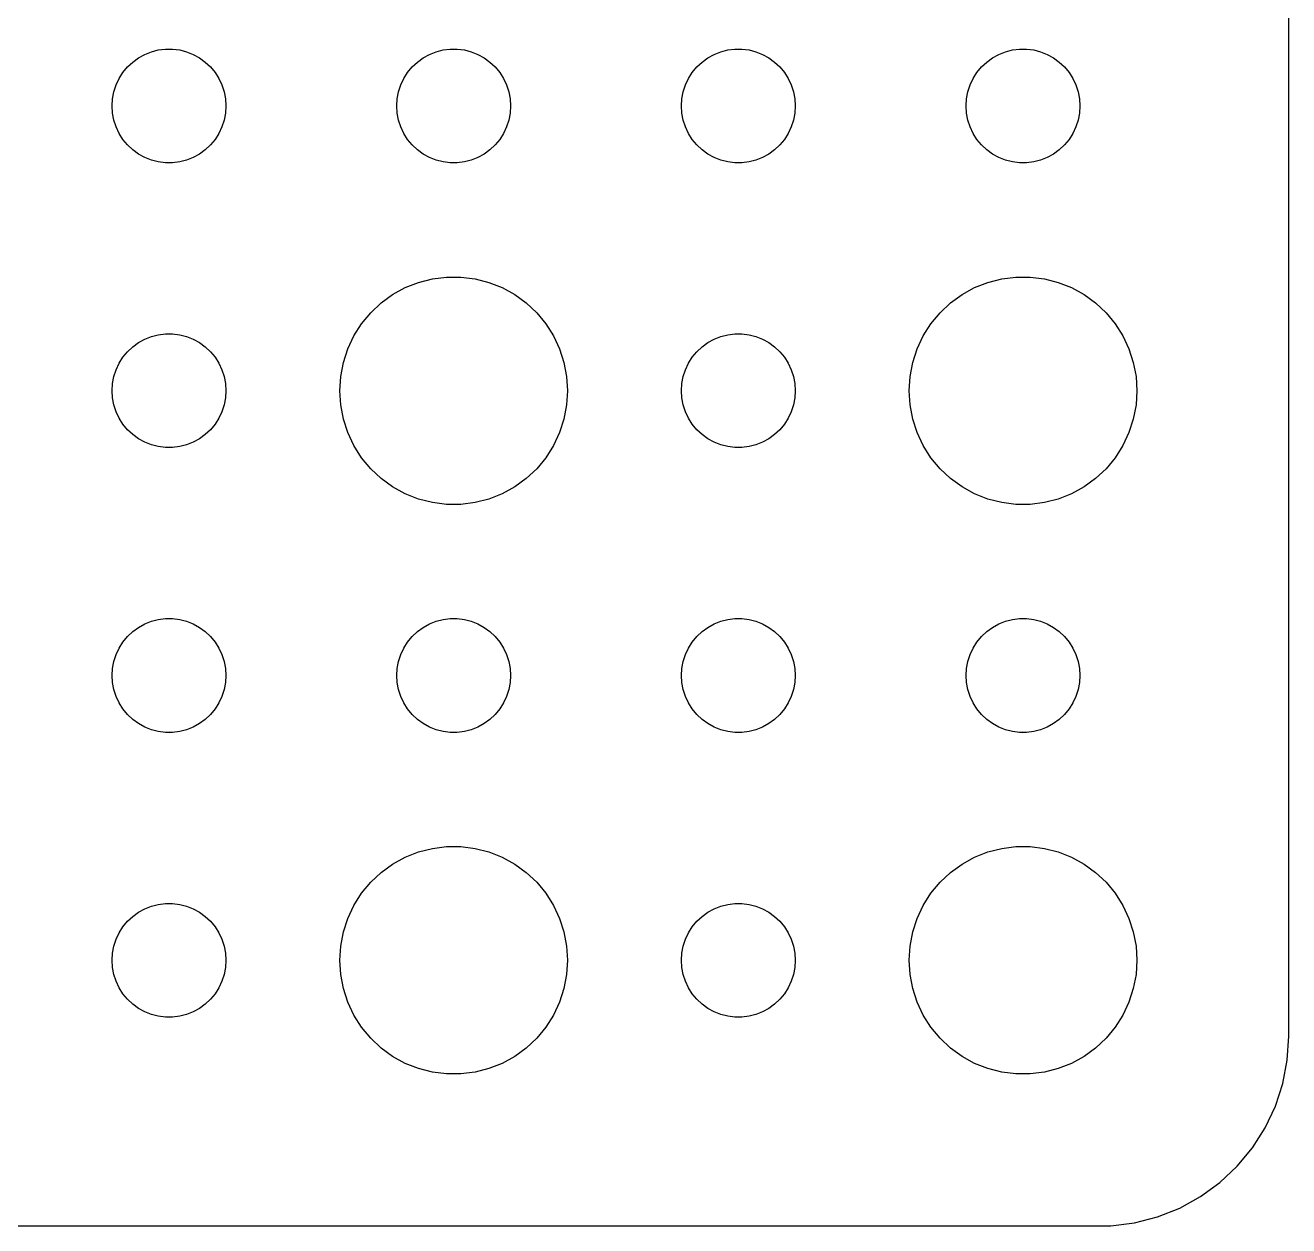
# Model space of a CAD drawing. Header units: metres. Extents: x -67 to 67, y -67 to 67.
# Drawn here: x 33.71 to 67, y -66.99 to -35.38 of the extents above; entities that cross this region are included whole.
import ezdxf

# ---------------------------------------------------------------- set-up
doc = ezdxf.new("R2010")
doc.units = ezdxf.units.M

msp = doc.modelspace()

# ---------------------------------------------------------------- linework, layer by layer
for p, q in [((67, -62), (67, 62)), ((36.5439, -36.3442), (36.6963, -36.2335)), ((36.6963, -36.2335), (36.8613, -36.1428)), ((36.8613, -36.1428), (37.0365, -36.0734)), ((37.0365, -36.0734), (37.2189, -36.0266)), ((37.2189, -36.0266), (37.4058, -36.003)), ((37.4058, -36.003), (37.5942, -36.003)), ((37.5942, -36.003), (37.7811, -36.0266)), ((37.7811, -36.0266), (37.9635, -36.0734)), ((37.9635, -36.0734), (38.1387, -36.1428)), ((38.1387, -36.1428), (38.3037, -36.2335)), ((38.3037, -36.2335), (38.4561, -36.3442)), ((44.0439, -36.3442), (44.1963, -36.2335)), ((44.1963, -36.2335), (44.3613, -36.1428)), ((44.3613, -36.1428), (44.5365, -36.0734)), ((44.5365, -36.0734), (44.7189, -36.0266)), ((44.7189, -36.0266), (44.9058, -36.003)), ((44.9058, -36.003), (45.0942, -36.003)), ((45.0942, -36.003), (45.2811, -36.0266)), ((45.2811, -36.0266), (45.4635, -36.0734)), ((45.4635, -36.0734), (45.6387, -36.1428)), ((45.6387, -36.1428), (45.8037, -36.2335)), ((45.8037, -36.2335), (45.9561, -36.3442)), ((51.5439, -36.3442), (51.6963, -36.2335)), ((51.6963, -36.2335), (51.8613, -36.1428)), ((51.8613, -36.1428), (52.0365, -36.0734)), ((52.0365, -36.0734), (52.2189, -36.0266)), ((52.2189, -36.0266), (52.4058, -36.003)), ((52.4058, -36.003), (52.5942, -36.003)), ((52.5942, -36.003), (52.7811, -36.0266)), ((52.7811, -36.0266), (52.9635, -36.0734)), ((52.9635, -36.0734), (53.1387, -36.1428)), ((53.1387, -36.1428), (53.3037, -36.2335)), ((53.3037, -36.2335), (53.4561, -36.3442)), ((59.0439, -36.3442), (59.1963, -36.2335)), ((59.1963, -36.2335), (59.3613, -36.1428)), ((59.3613, -36.1428), (59.5365, -36.0734)), ((59.5365, -36.0734), (59.7189, -36.0266)), ((59.7189, -36.0266), (59.9058, -36.003)), ((59.9058, -36.003), (60.0942, -36.003)), ((60.0942, -36.003), (60.2811, -36.0266)), ((60.2811, -36.0266), (60.4635, -36.0734)), ((60.4635, -36.0734), (60.6387, -36.1428)), ((60.6387, -36.1428), (60.8037, -36.2335)), ((60.8037, -36.2335), (60.9561, -36.3442)), ((36.2865, -36.6183), (36.4065, -36.4732)), ((36.4065, -36.4732), (36.5439, -36.3442)), ((38.4561, -36.3442), (38.5934, -36.4732)), ((38.5934, -36.4732), (38.7135, -36.6183)), ((43.7865, -36.6183), (43.9065, -36.4732)), ((43.9065, -36.4732), (44.0439, -36.3442)), ((45.9561, -36.3442), (46.0934, -36.4732)), ((46.0934, -36.4732), (46.2135, -36.6183)), ((51.2865, -36.6183), (51.4065, -36.4732)), ((51.4065, -36.4732), (51.5439, -36.3442)), ((53.4561, -36.3442), (53.5934, -36.4732)), ((53.5934, -36.4732), (53.7135, -36.6183)), ((58.7865, -36.6183), (58.9065, -36.4732)), ((58.9065, -36.4732), (59.0439, -36.3442)), ((60.9561, -36.3442), (61.0934, -36.4732)), ((61.0934, -36.4732), (61.2135, -36.6183)), ((36.0471, -37.127), (36.1053, -36.9478)), ((36.1053, -36.9478), (36.1855, -36.7774)), ((36.1855, -36.7774), (36.2865, -36.6183)), ((38.7135, -36.6183), (38.8145, -36.7774)), ((38.8145, -36.7774), (38.8947, -36.9478)), ((38.8947, -36.9478), (38.9529, -37.127)), ((43.5471, -37.127), (43.6053, -36.9478)), ((43.6053, -36.9478), (43.6855, -36.7774)), ((43.6855, -36.7774), (43.7865, -36.6183)), ((46.2135, -36.6183), (46.3145, -36.7774)), ((46.3145, -36.7774), (46.3947, -36.9478)), ((46.3947, -36.9478), (46.4529, -37.127)), ((51.0471, -37.127), (51.1053, -36.9478)), ((51.1053, -36.9478), (51.1855, -36.7774)), ((51.1855, -36.7774), (51.2865, -36.6183)), ((53.7135, -36.6183), (53.8145, -36.7774)), ((53.8145, -36.7774), (53.8947, -36.9478)), ((53.8947, -36.9478), (53.9529, -37.127)), ((58.5471, -37.127), (58.6053, -36.9478)), ((58.6053, -36.9478), (58.6855, -36.7774)), ((58.6855, -36.7774), (58.7865, -36.6183)), ((61.2135, -36.6183), (61.3145, -36.7774)), ((61.3145, -36.7774), (61.3947, -36.9478)), ((61.3947, -36.9478), (61.4529, -37.127)), ((36.0118, -37.312), (36.0471, -37.127)), ((38.9529, -37.127), (38.9882, -37.312)), ((43.5118, -37.312), (43.5471, -37.127)), ((46.4529, -37.127), (46.4882, -37.312)), ((51.0118, -37.312), (51.0471, -37.127)), ((53.9529, -37.127), (53.9882, -37.312)), ((58.5118, -37.312), (58.5471, -37.127)), ((61.4529, -37.127), (61.4882, -37.312)), ((36, -37.5), (36.0118, -37.312)), ((36.0118, -37.688), (36, -37.5)), ((38.9882, -37.312), (39, -37.5)), ((39, -37.5), (38.9882, -37.688)), ((43.5, -37.5), (43.5118, -37.312)), ((43.5118, -37.688), (43.5, -37.5)), ((46.4882, -37.312), (46.5, -37.5)), ((46.5, -37.5), (46.4882, -37.688)), ((51, -37.5), (51.0118, -37.312)), ((51.0118, -37.688), (51, -37.5)), ((53.9882, -37.312), (54, -37.5)), ((54, -37.5), (53.9882, -37.688)), ((58.5, -37.5), (58.5118, -37.312)), ((58.5118, -37.688), (58.5, -37.5)), ((61.4882, -37.312), (61.5, -37.5)), ((61.5, -37.5), (61.4882, -37.688)), ((36.0471, -37.873), (36.0118, -37.688)), ((36.1053, -38.0522), (36.0471, -37.873)), ((38.9529, -37.873), (38.8947, -38.0522)), ((38.9882, -37.688), (38.9529, -37.873)), ((43.5471, -37.873), (43.5118, -37.688)), ((43.6053, -38.0522), (43.5471, -37.873)), ((46.4529, -37.873), (46.3947, -38.0522)), ((46.4882, -37.688), (46.4529, -37.873)), ((51.0471, -37.873), (51.0118, -37.688)), ((51.1053, -38.0522), (51.0471, -37.873)), ((53.9529, -37.873), (53.8947, -38.0522)), ((53.9882, -37.688), (53.9529, -37.873)), ((58.5471, -37.873), (58.5118, -37.688)), ((58.6053, -38.0522), (58.5471, -37.873)), ((61.4529, -37.873), (61.3947, -38.0522)), ((61.4882, -37.688), (61.4529, -37.873)), ((36.1855, -38.2226), (36.1053, -38.0522)), ((36.2865, -38.3817), (36.1855, -38.2226)), ((38.8145, -38.2226), (38.7135, -38.3817)), ((38.8947, -38.0522), (38.8145, -38.2226)), ((43.6855, -38.2226), (43.6053, -38.0522)), ((43.7865, -38.3817), (43.6855, -38.2226)), ((46.3145, -38.2226), (46.2135, -38.3817)), ((46.3947, -38.0522), (46.3145, -38.2226)), ((51.1855, -38.2226), (51.1053, -38.0522)), ((51.2865, -38.3817), (51.1855, -38.2226)), ((53.8145, -38.2226), (53.7135, -38.3817)), ((53.8947, -38.0522), (53.8145, -38.2226)), ((58.6855, -38.2226), (58.6053, -38.0522)), ((58.7865, -38.3817), (58.6855, -38.2226)), ((61.3145, -38.2226), (61.2135, -38.3817)), ((61.3947, -38.0522), (61.3145, -38.2226)), ((36.4065, -38.5268), (36.2865, -38.3817)), ((36.5439, -38.6558), (36.4065, -38.5268)), ((38.5934, -38.5268), (38.4561, -38.6558)), ((38.7135, -38.3817), (38.5934, -38.5268)), ((43.9065, -38.5268), (43.7865, -38.3817)), ((44.0439, -38.6558), (43.9065, -38.5268)), ((46.0934, -38.5268), (45.9561, -38.6558)), ((46.2135, -38.3817), (46.0934, -38.5268)), ((51.4065, -38.5268), (51.2865, -38.3817)), ((51.5439, -38.6558), (51.4065, -38.5268)), ((53.5934, -38.5268), (53.4561, -38.6558)), ((53.7135, -38.3817), (53.5934, -38.5268)), ((58.9065, -38.5268), (58.7865, -38.3817)), ((59.0439, -38.6558), (58.9065, -38.5268)), ((61.0934, -38.5268), (60.9561, -38.6558)), ((61.2135, -38.3817), (61.0934, -38.5268)), ((36.6963, -38.7665), (36.5439, -38.6558)), ((36.8613, -38.8572), (36.6963, -38.7665)), ((37.0365, -38.9266), (36.8613, -38.8572)), ((37.2189, -38.9734), (37.0365, -38.9266)), ((37.9635, -38.9266), (37.7811, -38.9734)), ((38.1387, -38.8572), (37.9635, -38.9266)), ((38.3037, -38.7665), (38.1387, -38.8572)), ((38.4561, -38.6558), (38.3037, -38.7665)), ((44.1963, -38.7665), (44.0439, -38.6558)), ((44.3613, -38.8572), (44.1963, -38.7665)), ((44.5365, -38.9266), (44.3613, -38.8572)), ((44.7189, -38.9734), (44.5365, -38.9266)), ((45.4635, -38.9266), (45.2811, -38.9734)), ((45.6387, -38.8572), (45.4635, -38.9266)), ((45.8037, -38.7665), (45.6387, -38.8572)), ((45.9561, -38.6558), (45.8037, -38.7665)), ((51.6963, -38.7665), (51.5439, -38.6558)), ((51.8613, -38.8572), (51.6963, -38.7665)), ((52.0365, -38.9266), (51.8613, -38.8572)), ((52.2189, -38.9734), (52.0365, -38.9266)), ((52.9635, -38.9266), (52.7811, -38.9734)), ((53.1387, -38.8572), (52.9635, -38.9266)), ((53.3037, -38.7665), (53.1387, -38.8572)), ((53.4561, -38.6558), (53.3037, -38.7665)), ((59.1963, -38.7665), (59.0439, -38.6558)), ((59.3613, -38.8572), (59.1963, -38.7665)), ((59.5365, -38.9266), (59.3613, -38.8572)), ((59.7189, -38.9734), (59.5365, -38.9266)), ((60.4635, -38.9266), (60.2811, -38.9734)), ((60.6387, -38.8572), (60.4635, -38.9266)), ((60.8037, -38.7665), (60.6387, -38.8572)), ((60.9561, -38.6558), (60.8037, -38.7665)), ((37.4058, -38.997), (37.2189, -38.9734)), ((37.5942, -38.997), (37.4058, -38.997)), ((37.7811, -38.9734), (37.5942, -38.997)), ((44.9058, -38.997), (44.7189, -38.9734)), ((45.0942, -38.997), (44.9058, -38.997)), ((45.2811, -38.9734), (45.0942, -38.997)), ((52.4058, -38.997), (52.2189, -38.9734)), ((52.5942, -38.997), (52.4058, -38.997)), ((52.7811, -38.9734), (52.5942, -38.997)), ((59.9058, -38.997), (59.7189, -38.9734)), ((60.0942, -38.997), (59.9058, -38.997)), ((60.2811, -38.9734), (60.0942, -38.997)), ((43.7227, -42.2855), (44.0729, -42.1468)), ((44.0729, -42.1468), (44.4379, -42.0531)), ((44.4379, -42.0531), (44.8116, -42.0059)), ((44.8116, -42.0059), (45.1884, -42.0059)), ((45.1884, -42.0059), (45.5621, -42.0531)), ((45.5621, -42.0531), (45.927, -42.1468)), ((45.927, -42.1468), (46.2773, -42.2855)), ((58.7227, -42.2855), (59.0729, -42.1468)), ((59.0729, -42.1468), (59.4379, -42.0531)), ((59.4379, -42.0531), (59.8116, -42.0059)), ((59.8116, -42.0059), (60.1884, -42.0059)), ((60.1884, -42.0059), (60.5621, -42.0531)), ((60.5621, -42.0531), (60.927, -42.1468)), ((60.927, -42.1468), (61.2773, -42.2855)), ((43.0877, -42.6885), (43.3925, -42.467)), ((43.3925, -42.467), (43.7227, -42.2855)), ((46.2773, -42.2855), (46.6075, -42.467)), ((46.6075, -42.467), (46.9123, -42.6885)), ((58.0877, -42.6885), (58.3925, -42.467)), ((58.3925, -42.467), (58.7227, -42.2855)), ((61.2773, -42.2855), (61.6075, -42.467)), ((61.6075, -42.467), (61.9123, -42.6885)), ((42.8131, -42.9464), (43.0877, -42.6885)), ((46.9123, -42.6885), (47.1869, -42.9464)), ((57.8131, -42.9464), (58.0877, -42.6885)), ((61.9123, -42.6885), (62.1869, -42.9464)), ((42.3711, -43.5547), (42.5729, -43.2366)), ((42.5729, -43.2366), (42.8131, -42.9464)), ((47.1869, -42.9464), (47.427, -43.2366)), ((47.427, -43.2366), (47.6289, -43.5547)), ((57.3711, -43.5547), (57.5729, -43.2366)), ((57.5729, -43.2366), (57.8131, -42.9464)), ((62.1869, -42.9464), (62.427, -43.2366)), ((62.427, -43.2366), (62.6289, -43.5547)), ((36.8613, -43.6428), (37.0365, -43.5734)), ((37.0365, -43.5734), (37.2189, -43.5266)), ((37.2189, -43.5266), (37.4058, -43.503)), ((37.4058, -43.503), (37.5942, -43.503)), ((37.5942, -43.503), (37.7811, -43.5266)), ((37.7811, -43.5266), (37.9635, -43.5734)), ((37.9635, -43.5734), (38.1387, -43.6428)), ((42.2107, -43.8956), (42.3711, -43.5547)), ((47.6289, -43.5547), (47.7893, -43.8956)), ((51.8613, -43.6428), (52.0365, -43.5734)), ((52.0365, -43.5734), (52.2189, -43.5266)), ((52.2189, -43.5266), (52.4058, -43.503)), ((52.4058, -43.503), (52.5942, -43.503)), ((52.5942, -43.503), (52.7811, -43.5266)), ((52.7811, -43.5266), (52.9635, -43.5734)), ((52.9635, -43.5734), (53.1387, -43.6428)), ((57.2107, -43.8956), (57.3711, -43.5547)), ((62.6289, -43.5547), (62.7893, -43.8956)), ((36.4065, -43.9732), (36.5439, -43.8442)), ((36.5439, -43.8442), (36.6963, -43.7335)), ((36.6963, -43.7335), (36.8613, -43.6428)), ((38.1387, -43.6428), (38.3037, -43.7335)), ((38.3037, -43.7335), (38.4561, -43.8442)), ((38.4561, -43.8442), (38.5934, -43.9732)), ((42.0942, -44.2539), (42.2107, -43.8956)), ((47.7893, -43.8956), (47.9057, -44.2539)), ((51.4065, -43.9732), (51.5439, -43.8442)), ((51.5439, -43.8442), (51.6963, -43.7335)), ((51.6963, -43.7335), (51.8613, -43.6428)), ((53.1387, -43.6428), (53.3037, -43.7335)), ((53.3037, -43.7335), (53.4561, -43.8442)), ((53.4561, -43.8442), (53.5934, -43.9732)), ((57.0942, -44.2539), (57.2107, -43.8956)), ((62.7893, -43.8956), (62.9057, -44.2539)), ((36.1855, -44.2774), (36.2865, -44.1183)), ((36.2865, -44.1183), (36.4065, -43.9732)), ((38.5934, -43.9732), (38.7135, -44.1183)), ((38.7135, -44.1183), (38.8145, -44.2774)), ((42.0237, -44.624), (42.0942, -44.2539)), ((47.9057, -44.2539), (47.9763, -44.624)), ((51.1855, -44.2774), (51.2865, -44.1183)), ((51.2865, -44.1183), (51.4065, -43.9732)), ((53.5934, -43.9732), (53.7135, -44.1183)), ((53.7135, -44.1183), (53.8145, -44.2774)), ((57.0237, -44.624), (57.0942, -44.2539)), ((62.9057, -44.2539), (62.9763, -44.624)), ((36.0471, -44.627), (36.1053, -44.4478)), ((36.1053, -44.4478), (36.1855, -44.2774)), ((38.8145, -44.2774), (38.8947, -44.4478)), ((38.8947, -44.4478), (38.9529, -44.627)), ((51.0471, -44.627), (51.1053, -44.4478)), ((51.1053, -44.4478), (51.1855, -44.2774)), ((53.8145, -44.2774), (53.8947, -44.4478)), ((53.8947, -44.4478), (53.9529, -44.627)), ((36, -45), (36.0118, -44.812)), ((36.0118, -44.812), (36.0471, -44.627)), ((38.9529, -44.627), (38.9882, -44.812)), ((38.9882, -44.812), (39, -45)), ((42, -45), (42.0237, -44.624)), ((47.9763, -44.624), (48, -45)), ((51, -45), (51.0118, -44.812)), ((51.0118, -44.812), (51.0471, -44.627)), ((53.9529, -44.627), (53.9882, -44.812)), ((53.9882, -44.812), (54, -45)), ((57, -45), (57.0237, -44.624)), ((62.9763, -44.624), (63, -45)), ((36.0118, -45.188), (36, -45)), ((36.0471, -45.373), (36.0118, -45.188)), ((38.9882, -45.188), (38.9529, -45.373)), ((39, -45), (38.9882, -45.188)), ((42.0237, -45.376), (42, -45)), ((48, -45), (47.9763, -45.376)), ((51.0118, -45.188), (51, -45)), ((51.0471, -45.373), (51.0118, -45.188)), ((53.9882, -45.188), (53.9529, -45.373)), ((54, -45), (53.9882, -45.188)), ((57.0237, -45.376), (57, -45)), ((63, -45), (62.9763, -45.376)), ((36.1053, -45.5522), (36.0471, -45.373)), ((36.1855, -45.7226), (36.1053, -45.5522)), ((38.8947, -45.5522), (38.8145, -45.7226)), ((38.9529, -45.373), (38.8947, -45.5522)), ((42.0942, -45.7461), (42.0237, -45.376)), ((47.9763, -45.376), (47.9057, -45.7461)), ((51.1053, -45.5522), (51.0471, -45.373)), ((51.1855, -45.7226), (51.1053, -45.5522)), ((53.8947, -45.5522), (53.8145, -45.7226)), ((53.9529, -45.373), (53.8947, -45.5522)), ((57.0942, -45.7461), (57.0237, -45.376)), ((62.9763, -45.376), (62.9057, -45.7461)), ((36.2865, -45.8817), (36.1855, -45.7226)), ((36.4065, -46.0268), (36.2865, -45.8817)), ((38.7135, -45.8817), (38.5934, -46.0268)), ((38.8145, -45.7226), (38.7135, -45.8817)), ((42.2107, -46.1044), (42.0942, -45.7461)), ((47.9057, -45.7461), (47.7893, -46.1044)), ((51.2865, -45.8817), (51.1855, -45.7226)), ((51.4065, -46.0268), (51.2865, -45.8817)), ((53.7135, -45.8817), (53.5934, -46.0268)), ((53.8145, -45.7226), (53.7135, -45.8817)), ((57.2107, -46.1044), (57.0942, -45.7461)), ((62.9057, -45.7461), (62.7893, -46.1044)), ((36.5439, -46.1558), (36.4065, -46.0268)), ((36.6963, -46.2665), (36.5439, -46.1558)), ((36.8613, -46.3572), (36.6963, -46.2665)), ((38.3037, -46.2665), (38.1387, -46.3572)), ((38.4561, -46.1558), (38.3037, -46.2665)), ((38.5934, -46.0268), (38.4561, -46.1558)), ((42.3711, -46.4453), (42.2107, -46.1044)), ((47.7893, -46.1044), (47.6289, -46.4453)), ((51.5439, -46.1558), (51.4065, -46.0268)), ((51.6963, -46.2665), (51.5439, -46.1558)), ((51.8613, -46.3572), (51.6963, -46.2665)), ((53.3037, -46.2665), (53.1387, -46.3572)), ((53.4561, -46.1558), (53.3037, -46.2665)), ((53.5934, -46.0268), (53.4561, -46.1558)), ((57.3711, -46.4453), (57.2107, -46.1044)), ((62.7893, -46.1044), (62.6289, -46.4453)), ((37.0365, -46.4266), (36.8613, -46.3572)), ((37.2189, -46.4734), (37.0365, -46.4266)), ((37.4058, -46.497), (37.2189, -46.4734)), ((37.5942, -46.497), (37.4058, -46.497)), ((37.7811, -46.4734), (37.5942, -46.497)), ((37.9635, -46.4266), (37.7811, -46.4734)), ((38.1387, -46.3572), (37.9635, -46.4266)), ((42.5729, -46.7634), (42.3711, -46.4453)), ((47.6289, -46.4453), (47.427, -46.7634)), ((52.0365, -46.4266), (51.8613, -46.3572)), ((52.2189, -46.4734), (52.0365, -46.4266)), ((52.4058, -46.497), (52.2189, -46.4734)), ((52.5942, -46.497), (52.4058, -46.497)), ((52.7811, -46.4734), (52.5942, -46.497)), ((52.9635, -46.4266), (52.7811, -46.4734)), ((53.1387, -46.3572), (52.9635, -46.4266)), ((57.5729, -46.7634), (57.3711, -46.4453)), ((62.6289, -46.4453), (62.427, -46.7634)), ((42.8131, -47.0536), (42.5729, -46.7634)), ((47.427, -46.7634), (47.1869, -47.0536)), ((57.8131, -47.0536), (57.5729, -46.7634)), ((62.427, -46.7634), (62.1869, -47.0536)), ((43.0877, -47.3115), (42.8131, -47.0536)), ((47.1869, -47.0536), (46.9123, -47.3115)), ((58.0877, -47.3115), (57.8131, -47.0536)), ((62.1869, -47.0536), (61.9123, -47.3115)), ((43.3925, -47.533), (43.0877, -47.3115)), ((43.7227, -47.7145), (43.3925, -47.533)), ((46.6075, -47.533), (46.2773, -47.7145)), ((46.9123, -47.3115), (46.6075, -47.533)), ((58.3925, -47.533), (58.0877, -47.3115)), ((58.7227, -47.7145), (58.3925, -47.533)), ((61.6075, -47.533), (61.2773, -47.7145)), ((61.9123, -47.3115), (61.6075, -47.533)), ((44.0729, -47.8532), (43.7227, -47.7145)), ((44.4379, -47.9469), (44.0729, -47.8532)), ((45.927, -47.8532), (45.5621, -47.9469)), ((46.2773, -47.7145), (45.927, -47.8532)), ((59.0729, -47.8532), (58.7227, -47.7145)), ((59.4379, -47.9469), (59.0729, -47.8532)), ((60.927, -47.8532), (60.5621, -47.9469)), ((61.2773, -47.7145), (60.927, -47.8532)), ((44.8116, -47.9941), (44.4379, -47.9469)), ((45.1884, -47.9941), (44.8116, -47.9941)), ((45.5621, -47.9469), (45.1884, -47.9941)), ((59.8116, -47.9941), (59.4379, -47.9469)), ((60.1884, -47.9941), (59.8116, -47.9941)), ((60.5621, -47.9469), (60.1884, -47.9941)), ((36.5439, -51.3442), (36.6963, -51.2335)), ((36.6963, -51.2335), (36.8613, -51.1428)), ((36.8613, -51.1428), (37.0365, -51.0734)), ((37.0365, -51.0734), (37.2189, -51.0266)), ((37.2189, -51.0266), (37.4058, -51.003)), ((37.4058, -51.003), (37.5942, -51.003)), ((37.5942, -51.003), (37.7811, -51.0266)), ((37.7811, -51.0266), (37.9635, -51.0734)), ((37.9635, -51.0734), (38.1387, -51.1428)), ((38.1387, -51.1428), (38.3037, -51.2335)), ((38.3037, -51.2335), (38.4561, -51.3442)), ((44.0439, -51.3442), (44.1963, -51.2335)), ((44.1963, -51.2335), (44.3613, -51.1428)), ((44.3613, -51.1428), (44.5365, -51.0734)), ((44.5365, -51.0734), (44.7189, -51.0266)), ((44.7189, -51.0266), (44.9058, -51.003)), ((44.9058, -51.003), (45.0942, -51.003)), ((45.0942, -51.003), (45.2811, -51.0266)), ((45.2811, -51.0266), (45.4635, -51.0734)), ((45.4635, -51.0734), (45.6387, -51.1428)), ((45.6387, -51.1428), (45.8037, -51.2335)), ((45.8037, -51.2335), (45.9561, -51.3442)), ((51.5439, -51.3442), (51.6963, -51.2335)), ((51.6963, -51.2335), (51.8613, -51.1428)), ((51.8613, -51.1428), (52.0365, -51.0734)), ((52.0365, -51.0734), (52.2189, -51.0266)), ((52.2189, -51.0266), (52.4058, -51.003)), ((52.4058, -51.003), (52.5942, -51.003)), ((52.5942, -51.003), (52.7811, -51.0266)), ((52.7811, -51.0266), (52.9635, -51.0734)), ((52.9635, -51.0734), (53.1387, -51.1428)), ((53.1387, -51.1428), (53.3037, -51.2335)), ((53.3037, -51.2335), (53.4561, -51.3442)), ((59.0439, -51.3442), (59.1963, -51.2335)), ((59.1963, -51.2335), (59.3613, -51.1428)), ((59.3613, -51.1428), (59.5365, -51.0734)), ((59.5365, -51.0734), (59.7189, -51.0266)), ((59.7189, -51.0266), (59.9058, -51.003)), ((59.9058, -51.003), (60.0942, -51.003)), ((60.0942, -51.003), (60.2811, -51.0266)), ((60.2811, -51.0266), (60.4635, -51.0734)), ((60.4635, -51.0734), (60.6387, -51.1428)), ((60.6387, -51.1428), (60.8037, -51.2335)), ((60.8037, -51.2335), (60.9561, -51.3442)), ((36.2865, -51.6183), (36.4065, -51.4732)), ((36.4065, -51.4732), (36.5439, -51.3442)), ((38.4561, -51.3442), (38.5934, -51.4732)), ((38.5934, -51.4732), (38.7135, -51.6183)), ((43.7865, -51.6183), (43.9065, -51.4732)), ((43.9065, -51.4732), (44.0439, -51.3442)), ((45.9561, -51.3442), (46.0934, -51.4732)), ((46.0934, -51.4732), (46.2135, -51.6183)), ((51.2865, -51.6183), (51.4065, -51.4732)), ((51.4065, -51.4732), (51.5439, -51.3442)), ((53.4561, -51.3442), (53.5934, -51.4732)), ((53.5934, -51.4732), (53.7135, -51.6183)), ((58.7865, -51.6183), (58.9065, -51.4732)), ((58.9065, -51.4732), (59.0439, -51.3442)), ((60.9561, -51.3442), (61.0934, -51.4732)), ((61.0934, -51.4732), (61.2135, -51.6183)), ((36.1053, -51.9478), (36.1855, -51.7774)), ((36.1855, -51.7774), (36.2865, -51.6183)), ((38.7135, -51.6183), (38.8145, -51.7774)), ((38.8145, -51.7774), (38.8947, -51.9478)), ((43.6053, -51.9478), (43.6855, -51.7774)), ((43.6855, -51.7774), (43.7865, -51.6183)), ((46.2135, -51.6183), (46.3145, -51.7774)), ((46.3145, -51.7774), (46.3947, -51.9478)), ((51.1053, -51.9478), (51.1855, -51.7774)), ((51.1855, -51.7774), (51.2865, -51.6183)), ((53.7135, -51.6183), (53.8145, -51.7774)), ((53.8145, -51.7774), (53.8947, -51.9478)), ((58.6053, -51.9478), (58.6855, -51.7774)), ((58.6855, -51.7774), (58.7865, -51.6183)), ((61.2135, -51.6183), (61.3145, -51.7774)), ((61.3145, -51.7774), (61.3947, -51.9478)), ((36.0118, -52.312), (36.0471, -52.127)), ((36.0471, -52.127), (36.1053, -51.9478)), ((38.8947, -51.9478), (38.9529, -52.127)), ((38.9529, -52.127), (38.9882, -52.312)), ((43.5118, -52.312), (43.5471, -52.127)), ((43.5471, -52.127), (43.6053, -51.9478)), ((46.3947, -51.9478), (46.4529, -52.127)), ((46.4529, -52.127), (46.4882, -52.312)), ((51.0118, -52.312), (51.0471, -52.127)), ((51.0471, -52.127), (51.1053, -51.9478)), ((53.8947, -51.9478), (53.9529, -52.127)), ((53.9529, -52.127), (53.9882, -52.312)), ((58.5118, -52.312), (58.5471, -52.127)), ((58.5471, -52.127), (58.6053, -51.9478)), ((61.3947, -51.9478), (61.4529, -52.127)), ((61.4529, -52.127), (61.4882, -52.312)), ((36, -52.5), (36.0118, -52.312)), ((36.0118, -52.688), (36, -52.5)), ((38.9882, -52.312), (39, -52.5)), ((39, -52.5), (38.9882, -52.688)), ((43.5, -52.5), (43.5118, -52.312)), ((43.5118, -52.688), (43.5, -52.5)), ((46.4882, -52.312), (46.5, -52.5)), ((46.5, -52.5), (46.4882, -52.688)), ((51, -52.5), (51.0118, -52.312)), ((51.0118, -52.688), (51, -52.5)), ((53.9882, -52.312), (54, -52.5)), ((54, -52.5), (53.9882, -52.688)), ((58.5, -52.5), (58.5118, -52.312)), ((58.5118, -52.688), (58.5, -52.5)), ((61.4882, -52.312), (61.5, -52.5)), ((61.5, -52.5), (61.4882, -52.688)), ((36.0471, -52.873), (36.0118, -52.688)), ((36.1053, -53.0522), (36.0471, -52.873)), ((38.9529, -52.873), (38.8947, -53.0522)), ((38.9882, -52.688), (38.9529, -52.873)), ((43.5471, -52.873), (43.5118, -52.688)), ((43.6053, -53.0522), (43.5471, -52.873)), ((46.4529, -52.873), (46.3947, -53.0522)), ((46.4882, -52.688), (46.4529, -52.873)), ((51.0471, -52.873), (51.0118, -52.688)), ((51.1053, -53.0522), (51.0471, -52.873)), ((53.9529, -52.873), (53.8947, -53.0522)), ((53.9882, -52.688), (53.9529, -52.873)), ((58.5471, -52.873), (58.5118, -52.688)), ((58.6053, -53.0522), (58.5471, -52.873)), ((61.4529, -52.873), (61.3947, -53.0522)), ((61.4882, -52.688), (61.4529, -52.873)), ((36.1855, -53.2226), (36.1053, -53.0522)), ((36.2865, -53.3817), (36.1855, -53.2226)), ((38.8145, -53.2226), (38.7135, -53.3817)), ((38.8947, -53.0522), (38.8145, -53.2226)), ((43.6855, -53.2226), (43.6053, -53.0522)), ((43.7865, -53.3817), (43.6855, -53.2226)), ((46.3145, -53.2226), (46.2135, -53.3817)), ((46.3947, -53.0522), (46.3145, -53.2226)), ((51.1855, -53.2226), (51.1053, -53.0522)), ((51.2865, -53.3817), (51.1855, -53.2226)), ((53.8145, -53.2226), (53.7135, -53.3817)), ((53.8947, -53.0522), (53.8145, -53.2226)), ((58.6855, -53.2226), (58.6053, -53.0522)), ((58.7865, -53.3817), (58.6855, -53.2226)), ((61.3145, -53.2226), (61.2135, -53.3817)), ((61.3947, -53.0522), (61.3145, -53.2226)), ((36.4065, -53.5268), (36.2865, -53.3817)), ((36.5439, -53.6558), (36.4065, -53.5268)), ((38.5934, -53.5268), (38.4561, -53.6558)), ((38.7135, -53.3817), (38.5934, -53.5268)), ((43.9065, -53.5268), (43.7865, -53.3817)), ((44.0439, -53.6558), (43.9065, -53.5268)), ((46.0934, -53.5268), (45.9561, -53.6558)), ((46.2135, -53.3817), (46.0934, -53.5268)), ((51.4065, -53.5268), (51.2865, -53.3817)), ((51.5439, -53.6558), (51.4065, -53.5268)), ((53.5934, -53.5268), (53.4561, -53.6558)), ((53.7135, -53.3817), (53.5934, -53.5268)), ((58.9065, -53.5268), (58.7865, -53.3817)), ((59.0439, -53.6558), (58.9065, -53.5268)), ((61.0934, -53.5268), (60.9561, -53.6558)), ((61.2135, -53.3817), (61.0934, -53.5268)), ((36.6963, -53.7665), (36.5439, -53.6558)), ((36.8613, -53.8572), (36.6963, -53.7665)), ((37.0365, -53.9266), (36.8613, -53.8572)), ((38.1387, -53.8572), (37.9635, -53.9266)), ((38.3037, -53.7665), (38.1387, -53.8572)), ((38.4561, -53.6558), (38.3037, -53.7665)), ((44.1963, -53.7665), (44.0439, -53.6558)), ((44.3613, -53.8572), (44.1963, -53.7665)), ((44.5365, -53.9266), (44.3613, -53.8572)), ((45.6387, -53.8572), (45.4635, -53.9266)), ((45.8037, -53.7665), (45.6387, -53.8572)), ((45.9561, -53.6558), (45.8037, -53.7665)), ((51.6963, -53.7665), (51.5439, -53.6558)), ((51.8613, -53.8572), (51.6963, -53.7665)), ((52.0365, -53.9266), (51.8613, -53.8572)), ((53.1387, -53.8572), (52.9635, -53.9266)), ((53.3037, -53.7665), (53.1387, -53.8572)), ((53.4561, -53.6558), (53.3037, -53.7665)), ((59.1963, -53.7665), (59.0439, -53.6558)), ((59.3613, -53.8572), (59.1963, -53.7665)), ((59.5365, -53.9266), (59.3613, -53.8572)), ((60.6387, -53.8572), (60.4635, -53.9266)), ((60.8037, -53.7665), (60.6387, -53.8572)), ((60.9561, -53.6558), (60.8037, -53.7665)), ((37.2189, -53.9734), (37.0365, -53.9266)), ((37.4058, -53.997), (37.2189, -53.9734)), ((37.5942, -53.997), (37.4058, -53.997)), ((37.7811, -53.9734), (37.5942, -53.997)), ((37.9635, -53.9266), (37.7811, -53.9734)), ((44.7189, -53.9734), (44.5365, -53.9266)), ((44.9058, -53.997), (44.7189, -53.9734)), ((45.0942, -53.997), (44.9058, -53.997)), ((45.2811, -53.9734), (45.0942, -53.997)), ((45.4635, -53.9266), (45.2811, -53.9734)), ((52.2189, -53.9734), (52.0365, -53.9266)), ((52.4058, -53.997), (52.2189, -53.9734)), ((52.5942, -53.997), (52.4058, -53.997)), ((52.7811, -53.9734), (52.5942, -53.997)), ((52.9635, -53.9266), (52.7811, -53.9734)), ((59.7189, -53.9734), (59.5365, -53.9266)), ((59.9058, -53.997), (59.7189, -53.9734)), ((60.0942, -53.997), (59.9058, -53.997)), ((60.2811, -53.9734), (60.0942, -53.997)), ((60.4635, -53.9266), (60.2811, -53.9734)), ((43.7227, -57.2855), (44.0729, -57.1468)), ((44.0729, -57.1468), (44.4379, -57.0531)), ((44.4379, -57.0531), (44.8116, -57.0059)), ((44.8116, -57.0059), (45.1884, -57.0059)), ((45.1884, -57.0059), (45.5621, -57.0531)), ((45.5621, -57.0531), (45.927, -57.1468)), ((45.927, -57.1468), (46.2773, -57.2855)), ((58.7227, -57.2855), (59.0729, -57.1468)), ((59.0729, -57.1468), (59.4379, -57.0531)), ((59.4379, -57.0531), (59.8116, -57.0059)), ((59.8116, -57.0059), (60.1884, -57.0059)), ((60.1884, -57.0059), (60.5621, -57.0531)), ((60.5621, -57.0531), (60.927, -57.1468)), ((60.927, -57.1468), (61.2773, -57.2855)), ((43.0877, -57.6885), (43.3925, -57.467)), ((43.3925, -57.467), (43.7227, -57.2855)), ((46.2773, -57.2855), (46.6075, -57.467)), ((46.6075, -57.467), (46.9123, -57.6885)), ((58.0877, -57.6885), (58.3925, -57.467)), ((58.3925, -57.467), (58.7227, -57.2855)), ((61.2773, -57.2855), (61.6075, -57.467)), ((61.6075, -57.467), (61.9123, -57.6885)), ((42.8131, -57.9464), (43.0877, -57.6885)), ((46.9123, -57.6885), (47.1869, -57.9464)), ((57.8131, -57.9464), (58.0877, -57.6885)), ((61.9123, -57.6885), (62.1869, -57.9464)), ((42.3711, -58.5547), (42.5729, -58.2366)), ((42.5729, -58.2366), (42.8131, -57.9464)), ((47.1869, -57.9464), (47.427, -58.2366)), ((47.427, -58.2366), (47.6289, -58.5547)), ((57.3711, -58.5547), (57.5729, -58.2366)), ((57.5729, -58.2366), (57.8131, -57.9464)), ((62.1869, -57.9464), (62.427, -58.2366)), ((62.427, -58.2366), (62.6289, -58.5547)), ((36.8613, -58.6428), (37.0365, -58.5734)), ((37.0365, -58.5734), (37.2189, -58.5266)), ((37.2189, -58.5266), (37.4058, -58.503)), ((37.4058, -58.503), (37.5942, -58.503)), ((37.5942, -58.503), (37.7811, -58.5266)), ((37.7811, -58.5266), (37.9635, -58.5734)), ((37.9635, -58.5734), (38.1387, -58.6428)), ((42.2107, -58.8956), (42.3711, -58.5547)), ((47.6289, -58.5547), (47.7893, -58.8956)), ((51.8613, -58.6428), (52.0365, -58.5734)), ((52.0365, -58.5734), (52.2189, -58.5266)), ((52.2189, -58.5266), (52.4058, -58.503)), ((52.4058, -58.503), (52.5942, -58.503)), ((52.5942, -58.503), (52.7811, -58.5266)), ((52.7811, -58.5266), (52.9635, -58.5734)), ((52.9635, -58.5734), (53.1387, -58.6428)), ((57.2107, -58.8956), (57.3711, -58.5547)), ((62.6289, -58.5547), (62.7893, -58.8956)), ((36.4065, -58.9732), (36.5439, -58.8442)), ((36.5439, -58.8442), (36.6963, -58.7335)), ((36.6963, -58.7335), (36.8613, -58.6428)), ((38.1387, -58.6428), (38.3037, -58.7335)), ((38.3037, -58.7335), (38.4561, -58.8442)), ((38.4561, -58.8442), (38.5934, -58.9732)), ((42.0942, -59.2539), (42.2107, -58.8956)), ((47.7893, -58.8956), (47.9057, -59.2539)), ((51.4065, -58.9732), (51.5439, -58.8442)), ((51.5439, -58.8442), (51.6963, -58.7335)), ((51.6963, -58.7335), (51.8613, -58.6428)), ((53.1387, -58.6428), (53.3037, -58.7335)), ((53.3037, -58.7335), (53.4561, -58.8442)), ((53.4561, -58.8442), (53.5934, -58.9732)), ((57.0942, -59.2539), (57.2107, -58.8956)), ((62.7893, -58.8956), (62.9057, -59.2539)), ((36.1855, -59.2774), (36.2865, -59.1183)), ((36.2865, -59.1183), (36.4065, -58.9732)), ((38.5934, -58.9732), (38.7135, -59.1183)), ((38.7135, -59.1183), (38.8145, -59.2774)), ((51.1855, -59.2774), (51.2865, -59.1183)), ((51.2865, -59.1183), (51.4065, -58.9732)), ((53.5934, -58.9732), (53.7135, -59.1183)), ((53.7135, -59.1183), (53.8145, -59.2774)), ((36.0471, -59.627), (36.1053, -59.4478)), ((36.1053, -59.4478), (36.1855, -59.2774)), ((38.8145, -59.2774), (38.8947, -59.4478)), ((38.8947, -59.4478), (38.9529, -59.627)), ((42.0237, -59.624), (42.0942, -59.2539)), ((47.9057, -59.2539), (47.9763, -59.624)), ((51.0471, -59.627), (51.1053, -59.4478)), ((51.1053, -59.4478), (51.1855, -59.2774)), ((53.8145, -59.2774), (53.8947, -59.4478)), ((53.8947, -59.4478), (53.9529, -59.627)), ((57.0237, -59.624), (57.0942, -59.2539)), ((62.9057, -59.2539), (62.9763, -59.624)), ((36, -60), (36.0118, -59.812)), ((36.0118, -59.812), (36.0471, -59.627)), ((38.9529, -59.627), (38.9882, -59.812)), ((38.9882, -59.812), (39, -60)), ((42, -60), (42.0237, -59.624)), ((47.9763, -59.624), (48, -60)), ((51, -60), (51.0118, -59.812)), ((51.0118, -59.812), (51.0471, -59.627)), ((53.9529, -59.627), (53.9882, -59.812)), ((53.9882, -59.812), (54, -60)), ((57, -60), (57.0237, -59.624)), ((62.9763, -59.624), (63, -60)), ((36.0118, -60.188), (36, -60)), ((36.0471, -60.373), (36.0118, -60.188)), ((38.9882, -60.188), (38.9529, -60.373)), ((39, -60), (38.9882, -60.188)), ((42.0237, -60.376), (42, -60)), ((48, -60), (47.9763, -60.376)), ((51.0118, -60.188), (51, -60)), ((51.0471, -60.373), (51.0118, -60.188)), ((53.9882, -60.188), (53.9529, -60.373)), ((54, -60), (53.9882, -60.188)), ((57.0237, -60.376), (57, -60)), ((63, -60), (62.9763, -60.376)), ((36.1053, -60.5522), (36.0471, -60.373)), ((36.1855, -60.7226), (36.1053, -60.5522)), ((38.8947, -60.5522), (38.8145, -60.7226)), ((38.9529, -60.373), (38.8947, -60.5522)), ((42.0942, -60.7461), (42.0237, -60.376)), ((47.9763, -60.376), (47.9057, -60.7461)), ((51.1053, -60.5522), (51.0471, -60.373)), ((51.1855, -60.7226), (51.1053, -60.5522)), ((53.8947, -60.5522), (53.8145, -60.7226)), ((53.9529, -60.373), (53.8947, -60.5522)), ((57.0942, -60.7461), (57.0237, -60.376)), ((62.9763, -60.376), (62.9057, -60.7461)), ((36.2865, -60.8817), (36.1855, -60.7226)), ((36.4065, -61.0268), (36.2865, -60.8817)), ((38.7135, -60.8817), (38.5934, -61.0268)), ((38.8145, -60.7226), (38.7135, -60.8817)), ((42.2107, -61.1044), (42.0942, -60.7461)), ((47.9057, -60.7461), (47.7893, -61.1044)), ((51.2865, -60.8817), (51.1855, -60.7226)), ((51.4065, -61.0268), (51.2865, -60.8817)), ((53.7135, -60.8817), (53.5934, -61.0268)), ((53.8145, -60.7226), (53.7135, -60.8817)), ((57.2107, -61.1044), (57.0942, -60.7461)), ((62.9057, -60.7461), (62.7893, -61.1044)), ((36.5439, -61.1558), (36.4065, -61.0268)), ((36.6963, -61.2665), (36.5439, -61.1558)), ((38.4561, -61.1558), (38.3037, -61.2665)), ((38.5934, -61.0268), (38.4561, -61.1558)), ((42.3711, -61.4453), (42.2107, -61.1044)), ((47.7893, -61.1044), (47.6289, -61.4453)), ((51.5439, -61.1558), (51.4065, -61.0268)), ((51.6963, -61.2665), (51.5439, -61.1558)), ((53.4561, -61.1558), (53.3037, -61.2665)), ((53.5934, -61.0268), (53.4561, -61.1558)), ((57.3711, -61.4453), (57.2107, -61.1044)), ((62.7893, -61.1044), (62.6289, -61.4453)), ((36.8613, -61.3572), (36.6963, -61.2665)), ((37.0365, -61.4266), (36.8613, -61.3572)), ((37.2189, -61.4734), (37.0365, -61.4266)), ((37.4058, -61.497), (37.2189, -61.4734)), ((37.5942, -61.497), (37.4058, -61.497)), ((37.7811, -61.4734), (37.5942, -61.497)), ((37.9635, -61.4266), (37.7811, -61.4734)), ((38.1387, -61.3572), (37.9635, -61.4266)), ((38.3037, -61.2665), (38.1387, -61.3572)), ((42.5729, -61.7634), (42.3711, -61.4453)), ((47.6289, -61.4453), (47.427, -61.7634)), ((51.8613, -61.3572), (51.6963, -61.2665)), ((52.0365, -61.4266), (51.8613, -61.3572)), ((52.2189, -61.4734), (52.0365, -61.4266)), ((52.4058, -61.497), (52.2189, -61.4734)), ((52.5942, -61.497), (52.4058, -61.497)), ((52.7811, -61.4734), (52.5942, -61.497)), ((52.9635, -61.4266), (52.7811, -61.4734)), ((53.1387, -61.3572), (52.9635, -61.4266)), ((53.3037, -61.2665), (53.1387, -61.3572)), ((57.5729, -61.7634), (57.3711, -61.4453)), ((62.6289, -61.4453), (62.427, -61.7634)), ((42.8131, -62.0536), (42.5729, -61.7634)), ((47.427, -61.7634), (47.1869, -62.0536)), ((57.8131, -62.0536), (57.5729, -61.7634)), ((62.427, -61.7634), (62.1869, -62.0536)), ((43.0877, -62.3115), (42.8131, -62.0536)), ((47.1869, -62.0536), (46.9123, -62.3115)), ((58.0877, -62.3115), (57.8131, -62.0536)), ((62.1869, -62.0536), (61.9123, -62.3115)), ((66.9606, -62.6267), (67, -62)), ((43.3925, -62.533), (43.0877, -62.3115)), ((43.7227, -62.7145), (43.3925, -62.533)), ((46.6075, -62.533), (46.2773, -62.7145)), ((46.9123, -62.3115), (46.6075, -62.533)), ((58.3925, -62.533), (58.0877, -62.3115)), ((58.7227, -62.7145), (58.3925, -62.533)), ((61.6075, -62.533), (61.2773, -62.7145)), ((61.9123, -62.3115), (61.6075, -62.533)), ((44.0729, -62.8532), (43.7227, -62.7145)), ((44.4379, -62.9469), (44.0729, -62.8532)), ((45.927, -62.8532), (45.5621, -62.9469)), ((46.2773, -62.7145), (45.927, -62.8532)), ((59.0729, -62.8532), (58.7227, -62.7145)), ((59.4379, -62.9469), (59.0729, -62.8532)), ((60.927, -62.8532), (60.5621, -62.9469)), ((61.2773, -62.7145), (60.927, -62.8532)), ((66.8429, -63.2434), (66.9606, -62.6267)), ((44.8116, -62.9941), (44.4379, -62.9469)), ((45.1884, -62.9941), (44.8116, -62.9941)), ((45.5621, -62.9469), (45.1884, -62.9941)), ((59.8116, -62.9941), (59.4379, -62.9469)), ((60.1884, -62.9941), (59.8116, -62.9941)), ((60.5621, -62.9469), (60.1884, -62.9941)), ((66.6489, -63.8406), (66.8429, -63.2434)), ((66.3815, -64.4088), (66.6489, -63.8406)), ((66.0451, -64.9389), (66.3815, -64.4088)), ((65.6448, -65.4227), (66.0451, -64.9389)), ((65.1871, -65.8526), (65.6448, -65.4227)), ((64.6791, -66.2216), (65.1871, -65.8526)), ((64.1289, -66.5241), (64.6791, -66.2216)), ((63.5451, -66.7553), (64.1289, -66.5241)), ((62.9369, -66.9114), (63.5451, -66.7553)), ((-62.3139, -66.9901), (62.3139, -66.9901)), ((62.3139, -66.9901), (62.9369, -66.9114))]:
    msp.add_line(p, q)

doc.saveas('drawing.dxf')
